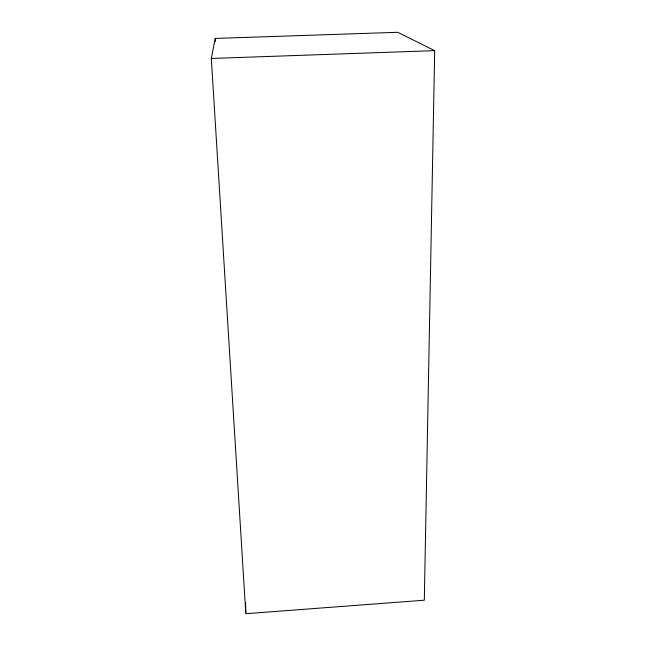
<?xml version="1.0" encoding="UTF-8"?>
<svg xmlns="http://www.w3.org/2000/svg" width="646" height="646" viewBox="0 0 646 646"><rect width="100%" height="100%" fill="white"/><g stroke="black" fill="none" stroke-linecap="round" stroke-linejoin="round"><path stroke-width="0.97" d="M434.685 50.646L424.309 600.215L245.819 613.7L211.315 58.463L215.223 38.421L397.774 32.3L434.685 50.646L211.315 58.463M215.223 38.421L215.401 41.441M245.593 602.613L245.803 612.691"/></g></svg>
